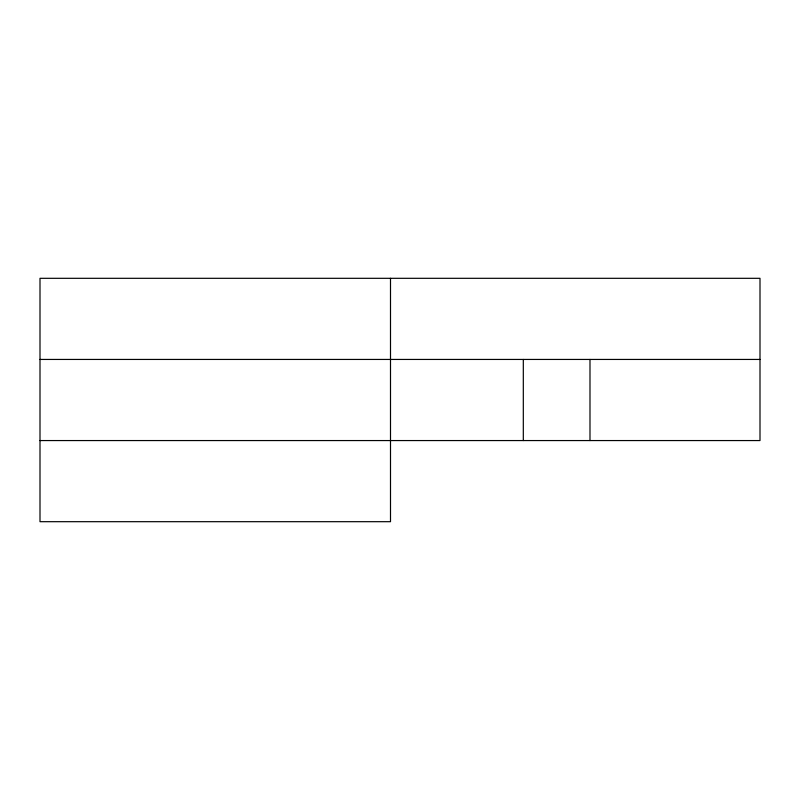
<?xml version="1.0" encoding="UTF-8"?>
<svg xmlns="http://www.w3.org/2000/svg" width="800" height="800" viewBox="0 0 800 800"><rect width="100%" height="100%" fill="white"/><g stroke="black" fill="none" stroke-linecap="round" stroke-linejoin="round"><path stroke-width="1.2" d="M40 359.44L760 359.44M40 440.56L760 440.56L760 278.31L40 278.31L40 521.69L390.5 521.69L390.5 278.31M589.99 359.44L589.99 440.56M523.31 359.44L523.31 440.56"/></g></svg>
